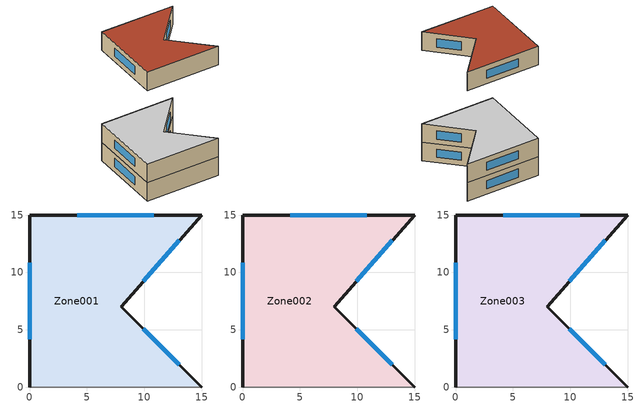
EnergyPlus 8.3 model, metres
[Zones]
Zone001
 floor ground (GROUND_FLOOR): 0,15 15,15 8,7 15,0 0,0 z0
 wall outside (EXTERIOR_WALL): 15,0 8,7 15,15 0,15 0,0 z0:4
 wall adiabatic (EXTERIOR_WALL): 0,0 15,0 z0:4
 window (EXTERIOR_WINDOW): 13.07,1.93 9.93,5.07 / 9.93,9.21 13.07,12.79 / 10.85,15 4.15,15 / 0,10.85 0,4.15 z1.11:2.89
Zone002
 floor to Zone001 (INTERMEDIATE_FLOOR): 0,15 15,15 8,7 15,0 0,0 z4
 wall outside (EXTERIOR_WALL): 15,0 8,7 15,15 0,15 0,0 z4:8
 wall adiabatic (EXTERIOR_WALL): 0,0 15,0 z4:8
 window (EXTERIOR_WINDOW): 13.07,1.93 9.93,5.07 / 9.93,9.21 13.07,12.79 / 10.85,15 4.15,15 / 0,10.85 0,4.15 z5.11:6.89
Zone003
 floor to Zone002 (INTERMEDIATE_FLOOR): 0,15 15,15 8,7 15,0 0,0 z24
 wall outside (EXTERIOR_WALL): 15,0 8,7 15,15 0,15 0,0 z24:28
 wall adiabatic (EXTERIOR_WALL): 0,0 15,0 z24:28
 window (EXTERIOR_WINDOW): 13.07,1.93 9.93,5.07 / 9.93,9.21 13.07,12.79 / 10.85,15 4.15,15 / 0,10.85 0,4.15 z25.11:26.89
 roof outside (TOP_ROOF): 0,0 15,0 8,7 15,15 0,15 z28
[Building]
Building: North Axis=0; Terrain=Suburbs; Loads Convergence Tolerance Value=0.04; Temperature Convergence Tolerance Value=0.4; Solar Distribution=FullExterior; Maximum Number of Warmup Days=25; Minimum Number of Warmup Days=6
[Site:Location]
Residential: Latitude=40.45; Longitude=-3.55; Time Zone=1; Elevation=582
[SizingPeriod:DesignDay] Day of Month=15; Humidity Condition Type=WetBulb; Barometric Pressure=94525.9; Wind Direction=0; Rain Indicator=No; Snow Indicator=No; Daylight Saving Time Indicator=No
Name | Month | Day Type | Maximum DryBulb Temperature | Daily DryBulb Temperature Range | Wetbulb or DewPoint at Maximum DryBulb | Wind Speed | Sky Clearness
Summer Design Day | 7 | SummerDesignDay | 36 | 16 | 19.1 | 0 | 0.98
Winter Design Day | 1 | WinterDesignDay | 0 | 0 | 0 | 10 | 0
[Site:GroundTemperature:BuildingSurface]
18, 18, 18, 18, 18, 18, 18, 18, 18, 18, 18, 18
[Site:GroundTemperature:FCfactorMethod]
January Ground Temperature=6.09; February Ground Temperature=5.28; March Ground Temperature=6.71; April Ground Temperature=8.95; May Ground Temperature=14.81; June Ground Temperature=19.34; July Ground Temperature=22.39; August Ground Temperature=23.32; September Ground Temperature=21.74; October Ground Temperature=18.22; November Ground Temperature=13.53; December Ground Temperature=9.18
[Site:GroundTemperature:Shallow]
14, 14, 14, 14, 14, 14, 14, 14, 14, 14, 14, 14
[Site:GroundTemperature:Deep]
14, 14, 14, 14, 14, 14, 14, 14, 14, 14, 14, 14
[Site:GroundReflectance]
0.2, 0.2, 0.2, 0.2, 0.2, 0.2, 0.2, 0.2, 0.2, 0.2, 0.2, 0.2
[Site:GroundReflectance:SnowModifier]
2, 2
[Site:WaterMainsTemperature]
Calculation Method=Correlation; Annual Average Outdoor Air Temperature=10; Maximum Difference In Monthly Average Outdoor Air Temperatures=20
[Material] Roughness=Rough; Thermal Absorptance=0.9; Solar Absorptance=0.6; Visible Absorptance=0.6
Name | Thickness | Conductivity | Density | Specific Heat
BRICKWORK_OUTER_LEAF | 0.14 | 0.84 | 1700 | 800
MW_GLASS_WOOL_WALL; MW_GLASS_WOOL_ROOF | 0.0011 | 0.04 | 12 | 840
BRICKWORK_INNER_LEAF | 0.07 | 0.62 | 1700 | 800
CAST_CONCRETE | 0.02 | 0.38 | 1200 | 1000
AERATED_CONCRETE_SLAB | 0.1 | 0.16 | 500 | 840
UREA_FORMALDEHYDE_FOAM | 0.01 | 0.04 | 10 | 1400
FLOOR_ROOF_SCREED | 0.07 | 0.41 | 1200 | 840
TIMBER_FLOORING | 0.03 | 0.14 | 650 | 1200
[WindowMaterial:Glazing]
Glazing: Optical Data Type=SpectralAverage; Thickness=0.003; Solar Transmittance at Normal Incidence=0.837; Front Side Solar Reflectance at Normal Incidence=0.075; Back Side Solar Reflectance at Normal Incidence=0.075; Visible Transmittance at Normal Incidence=0.898; Front Side Visible Reflectance at Normal Incidence=0.081; Back Side Visible Reflectance at Normal Incidence=0.081; Infrared Transmittance at Normal Incidence=0; Front Side Infrared Hemispherical Emissivity=0.84; Back Side Infrared Hemispherical Emissivity=0.84; Conductivity=0.9; Dirt Correction Factor for Solar and Visible Transmittance=1
[Construction]
EXTERIOR_WALL: BRICKWORK_OUTER_LEAF, MW_GLASS_WOOL_WALL, BRICKWORK_INNER_LEAF
TOP_ROOF: CAST_CONCRETE, MW_GLASS_WOOL_ROOF, AERATED_CONCRETE_SLAB
GROUND_FLOOR: UREA_FORMALDEHYDE_FOAM, CAST_CONCRETE, FLOOR_ROOF_SCREED, TIMBER_FLOORING
INTERMEDIATE_FLOOR: CAST_CONCRETE
EXTERIOR_WINDOW: Glazing
[ZONE] Type=1; Ceiling Height=autocalculate; Volume=autocalculate; Floor Area=autocalculate; Part of Total Floor Area=Yes
Name | Multiplier
Zone001; Zone003 | 1
Zone002 | 5
[ZONELIST]
AllZones: Zone001, Zone002, Zone003
[People]
People 12: Zone or ZoneList=AllZones; Number of People Schedule Name,    !- Number of People Schedule=Test Residential Occ; Number of People Calculation Method=People; Number of People=25; Fraction Radiant=0.3; Sensible Heat Fraction=AutoCalculate; Activity Level Schedule=Activity Schedule 12; Carbon Dioxide Generation Rate=3.82e-08; Enable ASHRAE 55 Comfort Warnings=No; Mean Radiant Temperature Calculation Type=ZoneAveraged; Work Efficiency Schedule=Work efficiency; Clothing Insulation Calculation Method=ClothingInsulationSchedule; Clothing Insulation Schedule=Clothing Schedule 12; Air Velocity Schedule=AirVelocitySchedule
[Lights]
12 General lighting: Zone or ZoneList=AllZones; Schedule Name,    !- Schedule=Test Residential Light; Design Level Calculation Method=Watts/Area; Watts per Zone Floor Area=6; Return Air Fraction=0; Fraction Radiant=0.72; Fraction Visible=0.18; Fraction Replaceable=1; EndUse Subcategory=ELECTRIC EQUIPMENT#12#GeneralLights
[ElectricEquipment]
12 Miscellaneous gain 1: Zone or ZoneList=AllZones; Schedule Name,    !- Schedule=Test Residential Light; Design Level Calculation Method=EquipmentLevel; Design Level=2298.21; Fraction Latent=0; Fraction Radiant=0.2; Fraction Lost=0; EndUse Subcategory=ELECTRIC EQUIPMENT#12#02
[ZoneInfiltration:DesignFlowRate]
12 Infiltration: Zone or ZoneList=AllZones; Schedule=On 24/7; Design Flow Rate Calculation Method=Flow/zone; Design Flow Rate=0.120035; Constant Term Coefficient=1; Temperature Term Coefficient=0; Velocity Term Coefficient=0; Velocity Squared Term Coefficient=0
[ZoneVentilation:DesignFlowRate]
12 Nat Vent: Zone or ZoneList=AllZones; Schedule Name,    !- Schedule=On 24/7; Design Flow Rate Calculation Method=Flow/zone; Design Flow Rate=0.857395; Ventilation Type=NATURAL; Fan Pressure Rise=0; Fan Total Efficiency=1; Constant Term Coefficient=1; Temperature Term Coefficient=0; Velocity Term Coefficient=0; Velocity Squared Term Coefficient=0; Minimum Indoor Temperature=22; Maximum Indoor Temperature=100; Delta Temperature=0; Minimum Outdoor Temperature=-100; Maximum Outdoor Temperature=100; Maximum Wind Speed=40
[DesignSpecification:OutdoorAir] Outdoor Air Method=AirChanges/Hour; Outdoor Air Flow per Person=0; Outdoor Air Flow per Zone Floor Area=0; Outdoor Air Flow per Zone=0; Outdoor Air Flow Air Changes per Hour=1; Outdoor Air Flow Rate Fraction Schedule=On 24/7
Zone001; Zone002; Zone003
[DesignSpecification:ZoneAirDistribution] Zone Air Distribution Effectiveness in Cooling Mode=1; Zone Air Distribution Effectiveness in Heating Mode=1
Zone001; Zone002; Zone003
[Sizing:Zone] Zone Cooling Design Supply Air Temperature Input Method=SupplyAirTemperature; Zone Cooling Design Supply Air Temperature=15; Zone Cooling Design Supply Air Temperature Difference=0; Zone Heating Design Supply Air Temperature Input Method=SupplyAirTemperature; Zone Heating Design Supply Air Temperature=35; Zone Heating Design Supply Air Temperature Difference=0; Zone Cooling Design Supply Air Humidity Ratio=0.0077; Zone Heating Design Supply Air Humidity Ratio=0.0156; Zone Heating Sizing Factor=1.8; Zone Cooling Sizing Factor=1.3; Cooling Design Air Flow Method=DesignDay; Cooling Minimum Air Flow Fraction=0; Heating Design Air Flow Method=DesignDay
Name | Design Specification Outdoor Air Object | Design Specification Zone Air Distribution Object
Zone001 | Zone001 | Zone001
Zone002 | Zone002 | Zone002
Zone003 | Zone003 | Zone003
[ZoneControl:Thermostat]
Termostato_Zone001: Zone or ZoneList=AllZones; Control Type Schedule=Zone Comfort Control Type Sched; Control 1=Control_Termostato_Zone001
[ThermostatSetpoint:DualSetpoint]
Control_Termostato_Zone001: Heating Setpoint Temperature Schedule=Sch_Termostato_Cal_Zone001; Cooling Setpoint Temperature Schedule=Sch_Termostato_Ref_Zone001
[ZoneHVAC:IdealLoadsAirSystem] Maximum Heating Supply Air Temperature=35; Minimum Cooling Supply Air Temperature=15; Maximum Heating Supply Air Humidity Ratio=0.0156; Minimum Cooling Supply Air Humidity Ratio=0.0077; Heating Limit=NoLimit; Cooling Limit=NoLimit; Dehumidification Control Type=None; Humidification Control Type=None; Demand Controlled Ventilation Type=None; Outdoor Air Economizer Type=NoEconomizer; Heat Recovery Type=None
Name | Design Specification Outdoor Air Object
Sistema HVAC ideal  Zona1 | Zone001
Sistema HVAC ideal  Zona2 | Zone002
Sistema HVAC ideal  Zona3 | Zone003
[Zone equipment]
Zone001: Sistema HVAC ideal  Zona1
Zone002: Sistema HVAC ideal  Zona2
Zone003: Sistema HVAC ideal  Zona3
[Generator:Photovoltaic]
SIMPLE Roof Paver PV: Surface=Zone003:Roof001; Module Performance=12percentEffPV0.1044Area; Heat Transfer Integration Mode=Decoupled; Number of Series Strings in Parallel=1; Number of Modules in Series=1
[PhotovoltaicPerformance:Simple]
12percentEffPV0.1044Area: Fraction of Surface Area with Active Solar Cells=1; Conversion Efficiency Input Mode=Fixed; Value for Cell Efficiency if Fixed=0.12
[ElectricLoadCenter:Generators]
PV list: Generator 1=SIMPLE Roof Paver PV; Generator 1 Rated Electric Power Output=5000; Generator 1 Availability Schedule=On
[ElectricLoadCenter:Inverter:Simple]
Simple Ideal Inverter: Availability Schedule=On; Radiative Fraction=0; Inverter Efficiency=1
[ElectricLoadCenter:Distribution]
Simple Electric Load Center: Generator List=PV list; Generator Operation Scheme Type=Baseload; Demand Limit Scheme Purchased Electric Demand Limit=0; Electrical Buss Type=DirectCurrentWithInverter; Inverter Object=Simple Ideal Inverter
[Schedule:Compact]
On; On 24/7: Through: 12/31, For: AllDays, Until: 24:00, 1
Work efficiency: Through: 12/31, For: AllDays, Until: 24:00, 0
Zone Comfort Control Type Sched: Through: 12/31, For: AllDays, Until: 24:00, 4
AirVelocitySchedule: Through: 12/31, For: AllDays, Until: 24:00, .137
Test Residential Occ: Through: 31 Dec, For: Weekdays, Until: 05:00, 1, Until: 06:00, 0.8, Until: 08:00, 0.75, Until: 09:00, 0.5, Until: 15:00, 0.43, Until: 18:00, 0.5, Until: 21:00, 0.75, Until: 24:00, 0.8, For: Saturday, Until: 07:00, 1, Until: 08:00, 0.8, Until: 09:00, 0.75, Until: 10:00, 0.5, Until: 15:00, 0.43, Until: 18:00, 0.5, Until: 21:00, 0.75, Until: 24:00, 0.8, For: Sunday Holidays, Until: 07:00, 1, Until: 08:00, 0.8, Until: 09:00, 0.75, Until: 10:00, 0.5, Until: 15:00, 0.43, Until: 18:00, 0.5, Until: 21:00, 0.75, Until: 24:00, 0.8, For: SummerDesignDay, Until: 24:00, 1, For: AllOtherDays, Until: 24:00, 0
Test Residential Light: Through: 31 Dec, For: Weekdays, Until: 06:00, 0, Until: 22:00, 1, Until: 23:00, 0.8, Until: 24:00, 0.2, For: Saturday, Until: 07:00, 0, Until: 22:00, 1, Until: 23:00, 0.8, Until: 24:00, 0.2, For: Sunday Holidays, Until: 07:00, 0, Until: 22:00, 1, Until: 23:00, 0.8, Until: 24:00, 0.2, For: SummerDesignDay, Until: 24:00, 1, For: AllOtherDays, Until: 24:00, 0
Activity Schedule 12: Through: 12/31, For: AllDays, Until: 24:00, 90
Clothing Schedule 12: Through: 4/1, For: AllDays, Until: 24:00, 1, Through: 9/30, For: AllDays, Until: 24:00, .5, Through: 12/31, For: AllDays, Until: 24:00, 1
Sch_Termostato_Cal_Zone001: Through: 31 Dec, For: Weekdays SummerDesignDay WinterDesignDay, Until: 05:00, 12, Until: 19:00, 22, Until: 24:00, 12, For: Weekends, Until: 24:00, 12, For: Holidays, Until: 24:00, 12, For: AllOtherDays, Until: 24:00, -50
Sch_Termostato_Ref_Zone001: Through: 31 Dec, For: Weekdays SummerDesignDay, Until: 05:00, 100, Until: 19:00, 24, Until: 24:00, 100, For: Weekends, Until: 24:00, 100, For: Holidays, Until: 24:00, 100, For: WinterDesignDay AllOtherDays, Until: 24:00, 100
